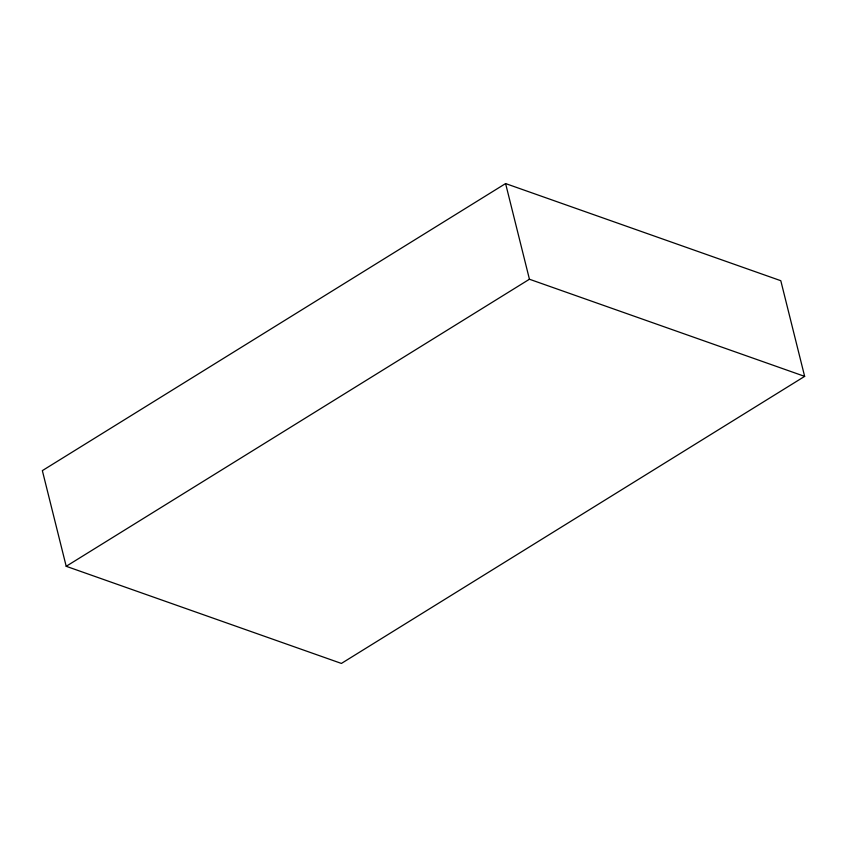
<?xml version="1.0" encoding="UTF-8"?>
<svg xmlns="http://www.w3.org/2000/svg" width="847" height="847" viewBox="0 0 847 847"><rect width="100%" height="100%" fill="white"/><g stroke="black" fill="none" stroke-linecap="round" stroke-linejoin="round"><path stroke-width="1.27" d="M505.595 183.566L42.35 470.625L66.204 566.294L341.405 663.434L804.65 376.375L780.796 280.706L505.595 183.566L529.439 279.235L804.65 376.375M66.204 566.294L529.439 279.235"/></g></svg>
